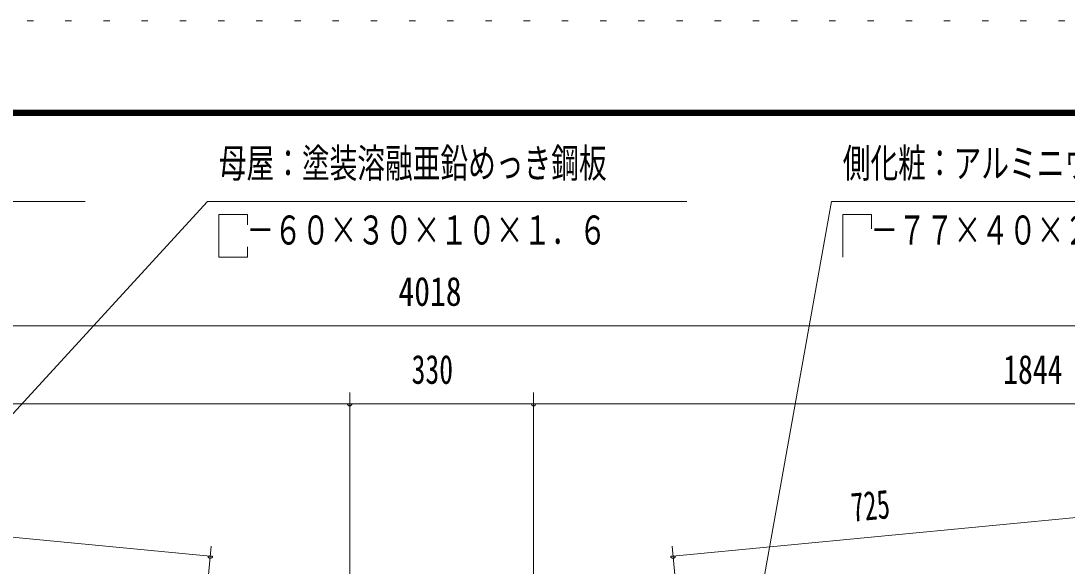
# Model space of a CAD drawing. Units: millimetres, scale not verified. Extents: x -31546 to 31551, y -14700 to 14700.
# Drawn here: x 18733 to 25305, y 11276 to 14700 of the extents above; entities that cross this region are included whole.
import ezdxf
from ezdxf.enums import TextEntityAlignment as Align

# ---------------------------------------------------------------- set-up
doc = ezdxf.new("R2010")
doc.units = ezdxf.units.MM
doc.header["$LTSCALE"] = 80
doc.linetypes.add('USER4', pattern=[3, 0.5, -2.5])
for name, color, linetype, lineweight in [('0-A_2-52DIM', 3, 'Continuous', 18), ('0-C_F-F1PAPER', 5, 'Continuous', 18), ('0-D_F-E_J_ADD', 5, 'USER4', 18)]:
    doc.layers.add(name, color=color, linetype=linetype, lineweight=lineweight)
doc.styles.add('ＭＳ ゴシック', font='')
doc.styles.get('ＭＳ ゴシック').set_extended_font_data('MS Gothic')

msp = doc.modelspace()

# ---------------------------------------------------------------- linework, layer by layer
at = {"layer": '0-A_2-52DIM'}
for p, q in [((19906.01, 13565.9), (17293.08, 10718.92)), ((22916.02, 13565.9), (19906.02, 13565.9)), ((24076.31, 13393.77), (24076.31, 13483.92)), ((14344.52, 12785.45), (28407.5, 12785.45)), ((20798.52, 12365.45), (20798.52, 9377.93)), ((21953.51, 9377.93), (21953.51, 12365.45)), ((21953.52, 12365.45), (21953.52, 9377.93)), ((28407.5, 12295.45), (14344.52, 12295.45)), ((20812.52, 12295.45), (20784.52, 12295.45)), ((21967.51, 12295.45), (21939.51, 12295.45)), ((21967.52, 12295.45), (21939.52, 12295.45)), ((19922.65, 11337.56), (14414.63, 11867.92)), ((28337.4, 11867.92), (22829.37, 11337.56)), ((19878.76, 10881.69), (19928.73, 11400.62)), ((22823.3, 11400.62), (22873.26, 10881.69)), ((19936.65, 11337.55), (19908.65, 11337.55)), ((22843.37, 11337.55), (22815.37, 11337.55))]:
    msp.add_line(p, q, dxfattribs=at)
for points in [[(14361.25, 11158.64), (15496.01, 13565.9), (19136.01, 13565.9)], [(23290.43, 10586.06), (23826.02, 13565.9), (26416.02, 13565.9)], [(19976.01, 13483.91), (19976.01, 13215.9), (20156.31, 13215.9), (20156.31, 13281.46)], [(20156.31, 13418.38), (20156.31, 13483.91), (19976.01, 13483.91)], [(24076.31, 13483.92), (23896.02, 13483.92), (23896.02, 13215.9)]]:
    msp.add_lwpolyline(points, dxfattribs=at)
for centre in [(20798.52, 12295.45), (21953.51, 12295.45), (21953.52, 12295.45), (19922.65, 11337.55), (22829.37, 11337.55)]:
    msp.add_arc(centre, 14, 180, 0, dxfattribs=at)
at = {"layer": '0-C_F-F1PAPER'}
for points in [[(30851.13, -14000), (-9328.87, -14000), (-9328.87, 14140), (30851.13, 14140)], [(30847.63, -13996.5), (30847.63, 14136.5), (-9325.37, 14136.5), (-9325.37, -13996.5)], [(30844.13, -13993), (30844.13, 14133), (-9321.87, 14133), (-9321.87, -13993)], [(30840.63, -13989.5), (-9318.37, -13989.5), (-9318.37, 14129.5), (30840.63, 14129.5)], [(30837.13, -13986), (30837.13, 14126), (-9314.87, 14126), (-9314.87, -13986)], [(30833.63, -13982.5), (-9311.37, -13982.5), (-9311.37, 14122.5), (30833.63, 14122.5)], [(30830.13, -13979), (30830.13, 14119), (-9307.87, 14119), (-9307.87, -13979)], [(30826.63, -13975.5), (-9304.37, -13975.5), (-9304.37, 14115.5), (30826.63, 14115.5)], [(30823.13, -13972), (-9300.87, -13972), (-9300.87, 14112), (30823.13, 14112)], [(30819.63, -13968.5), (-9297.37, -13968.5), (-9297.37, 14108.5), (30819.63, 14108.5)], [(30816.13, -13965), (30816.13, 14105), (-9293.87, 14105), (-9293.87, -13965)]]:
    msp.add_lwpolyline(points, close=True, dxfattribs=at)
at = {"layer": '0-D_F-E_J_ADD'}
msp.add_lwpolyline([(31551.13, -14700), (-10028.87, -14700), (-10028.87, 14700), (31551.13, 14700)], close=True, dxfattribs=at)

# ---------------------------------------------------------------- texts
at = {"layer": '0-A_2-52DIM', "color": 7, "style": 'ＭＳ ゴシック'}
for s, width, p in [('母屋：塗装溶融亜鉛めっき鋼板', 0.7, (19976.01, 13660.78)), ('側化粧：アルミニウム形材', 0.7, (23896.02, 13660.78)), ('\u3000－６０×３０×１０×１．６', 0.7, (19976.01, 13240.77)), ('\u3000－７７×４０×２．０', 0.7, (23896.02, 13240.77)), ('4018', 0.8, (21104.41, 12855.45)), ('330', 0.7, (21187.26, 12365.45)), ('1844', 0.75, (24903.93, 12365.45))]:
    msp.add_text(s, height=182.3, dxfattribs=dict(at, width=width)).set_placement(p, align=Align.BOTTOM_LEFT)
at = {"layer": '0-A_2-52DIM', "color": 7, "style": 'ＭＳ ゴシック', "width": 0.65}
msp.add_text('725', height=182.3, rotation=5.499, dxfattribs=at).set_placement((23963.06, 11499.46), align=Align.BOTTOM_LEFT)

doc.saveas('drawing.dxf')
